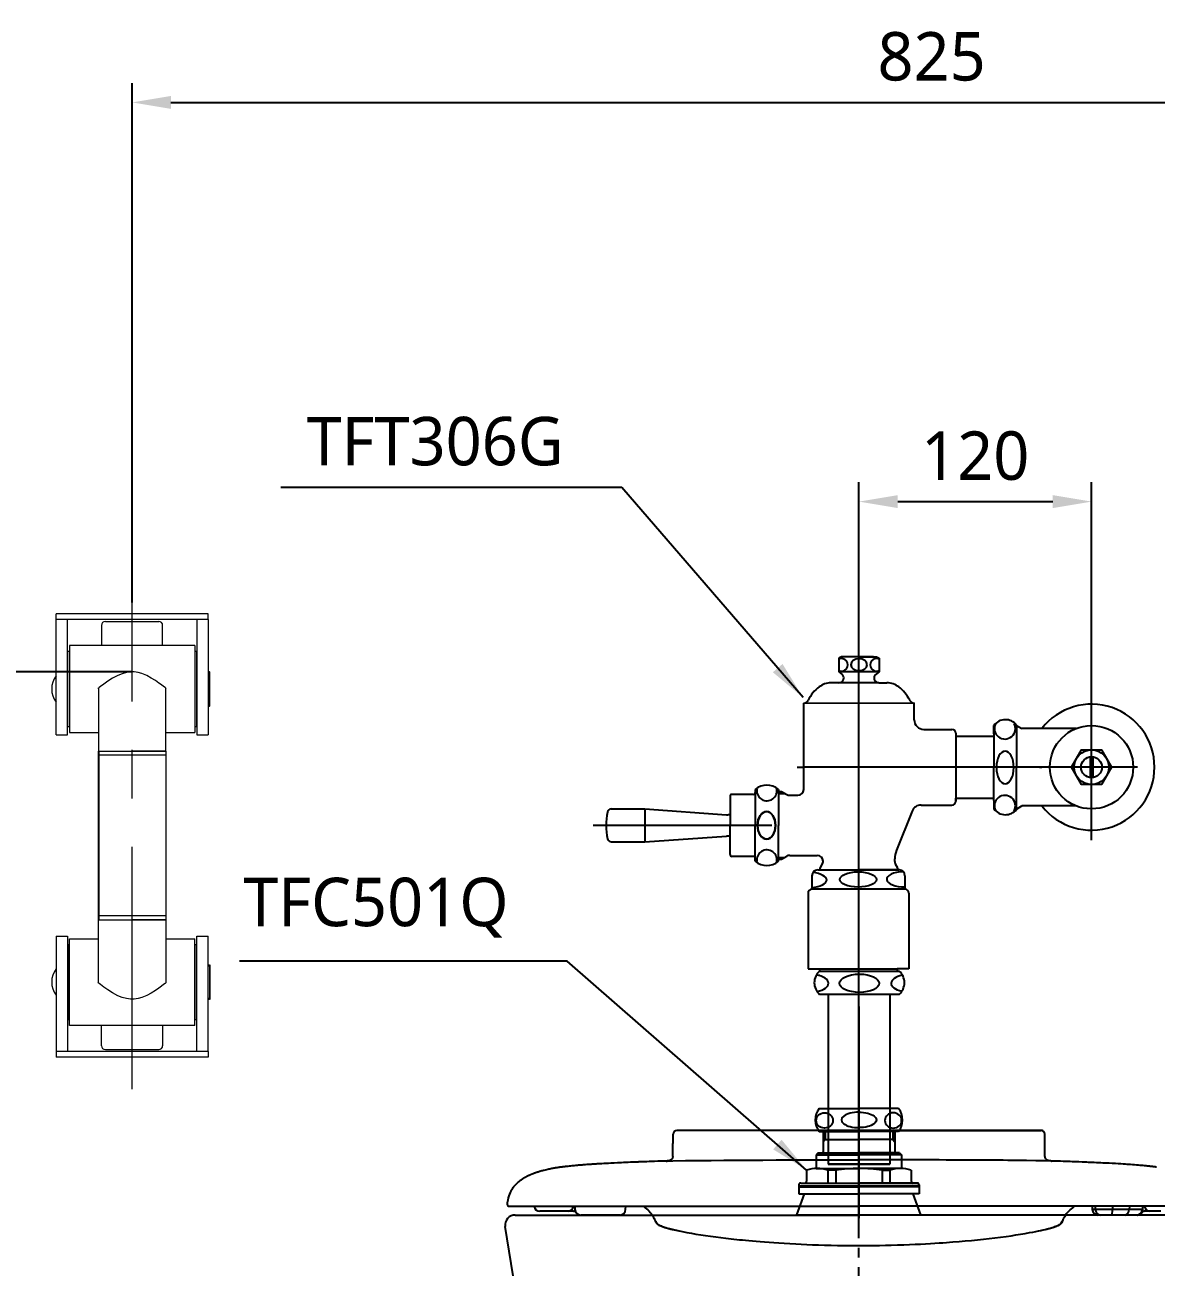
# Model space of a CAD drawing. Extents: x 3814 to 6583, y -1052 to 2311.
# Drawn here: x 5691 to 6275, y -418 to 223 of the extents above; entities that cross this region are included whole.
import ezdxf

# ---------------------------------------------------------------- set-up
doc = ezdxf.new("R2010")
doc.units = 0
doc.header["$LTSCALE"] = 20
doc.header["$MEASUREMENT"] = 0
for name, pattern in [('CENTER', [2, 1.25, -0.25, 0.25, -0.25]), ('CENTERX2', [20.32, 12.7, -2.54, 2.54, -2.54]), ('SLD-实线', [0])]:
    doc.linetypes.add(name, pattern=pattern)
doc.layers.get('0').update_dxf_attribs({"linetype": 'CONTINUOUS'})
doc.layers.get('DEFPOINTS').update_dxf_attribs({"linetype": 'CONTINUOUS'})
for name, color, linetype in [('2', 2, 'CONTINUOUS'), ('3', 3, 'CONTINUOUS'), ('4', 4, 'CONTINUOUS'), ('FAUCET', 4, 'CONTINUOUS')]:
    doc.layers.add(name, color=color, linetype=linetype)
doc.layers.add('中心线层', color=1, linetype='CENTERX2', lineweight=25)
doc.styles.add('ROMANS', font='NanumGothic.ttf')
doc.styles.get("Standard").update_dxf_attribs({"font": 'NanumGothic.ttf'})
doc.dimstyles.get("Standard").update_dxf_attribs({"dimtxt": 2.5, "dimasz": 2, "dimexe": 2, "dimexo": 1, "dimgap": 1.5, "dimtad": 1, "dimdec": 0, "dimlfac": 10, "dimrnd": 0.5, "dimzin": 0, "dimdsep": 46, "dimtxsty": 'Standard', "dimcen": 0, "dimclrt": 2, "dimadec": 0, "dimazin": 0, "dimtfac": 1, "dimtdec": 0, "dimtmove": 0, "dimatfit": 3, "dimfxl": 0, "dimtolj": 1, "dimtzin": 0, "dimarcsym": 0})

# ---------------------------------------------------------------- blocks, each defined once
blk = doc.blocks.new('*D112')
at = {"layer": '3', "color": 3, "lineweight": -2}
for p, q in [((6121.22, -99.67), (6121.22, -13.42)), ((6241.22, -123.47), (6241.22, -13.42)), ((6141.22, -23.42), (6221.22, -23.42))]:
    blk.add_line(p, q, dxfattribs=at)
at = {"layer": '3', "color": 3}
for points in [[(6141.22, -20.09), (6141.22, -26.76), (6121.22, -23.42)], [(6221.22, -20.09), (6221.22, -26.76), (6241.22, -23.42)]]:
    blk.add_solid(points, dxfattribs=at)
at = {"layer": 'DEFPOINTS', "color": 0}
for p in [(6241.22, -23.42), (6121.22, -99.67), (6241.22, -123.47)]:
    blk.add_point(p, dxfattribs=at)
at = {"layer": '3', "color": 2, "insert": (6181.22, 0.13), "char_height": 25, "attachment_point": 5}
blk.add_mtext('\\A1;120', dxfattribs=at)
blk = doc.blocks.new('*D115')
at = {"layer": '3', "color": 3, "lineweight": -2}
for p, q in [((5746.22, -111.27), (5603, -111.27)), ((5613, -131.27), (5613, -437.76)), ((5613, -791.27), (5613, -484.79)), ((5668.5, -811.27), (5603, -811.27))]:
    blk.add_line(p, q, dxfattribs=at)
at = {"layer": '3', "color": 3}
for points in [[(5609.67, -131.27), (5616.33, -131.27), (5613, -111.27)], [(5609.67, -791.27), (5616.33, -791.27), (5613, -811.27)]]:
    blk.add_solid(points, dxfattribs=at)
at = {"layer": 'DEFPOINTS', "color": 0}
for p in [(5746.22, -111.27), (5613, -811.27), (5668.5, -811.27)]:
    blk.add_point(p, dxfattribs=at)
at = {"layer": '3', "color": 2, "insert": (5613, -461.27), "char_height": 25, "attachment_point": 5}
blk.add_mtext('\\A1;700', dxfattribs=at)
blk = doc.blocks.new('*D117')
at = {"layer": '3', "color": 3, "lineweight": -2}
for p, q in [((5746.22, -75.47), (5746.22, 192.5)), ((6571.22, -66), (6571.22, 192.5)), ((5766.22, 182.5), (6551.22, 182.5))]:
    blk.add_line(p, q, dxfattribs=at)
at = {"layer": '3', "color": 3}
for points in [[(5766.22, 185.83), (5766.22, 179.17), (5746.22, 182.5)], [(6551.22, 185.83), (6551.22, 179.17), (6571.22, 182.5)]]:
    blk.add_solid(points, dxfattribs=at)
at = {"layer": 'DEFPOINTS', "color": 0}
for p in [(6571.22, 182.5), (6571.22, -66), (5746.22, -75.47)]:
    blk.add_point(p, dxfattribs=at)
at = {"layer": '3', "color": 2, "insert": (6158.72, 206.11), "char_height": 25, "attachment_point": 5}
blk.add_mtext('\\A1;825', dxfattribs=at)

msp = doc.modelspace()

# ---------------------------------------------------------------- linework, layer by layer
at = {"color": 7, "linetype": 'SLD-实线', "lineweight": 15}
for p, q in [((5707.0133, -84.25985), (5707.0133, -81.27483)), ((5785.4193, -81.27483), (5707.0133, -81.27483)), ((5785.4193, -84.25985), (5785.4193, -81.27483)), ((5707.0133, -120.07986), (5707.0133, -84.25985)), ((5785.4193, -84.25985), (5707.0133, -84.25985)), ((5712.8838, -120.07986), (5712.8838, -84.25985)), ((5730.44555, -87.24481), (5730.44555, -97.69232)), ((5732.43555, -85.25483), (5759.99705, -85.25483)), ((5761.98705, -97.69232), (5761.98705, -87.24481)), ((5779.5488, -84.25985), (5779.5488, -120.07986)), ((5785.4193, -84.25985), (5785.4193, -120.07986)), ((5713.87879, -100.67734), (5712.98329, -100.67734)), ((5712.98329, -139.48235), (5712.98329, -100.67734)), ((5778.5538, -97.69232), (5713.87879, -97.69232)), ((5713.87879, -97.69232), (5713.87879, -120.07986)), ((5778.5538, -97.69232), (5778.5538, -120.07986)), ((5779.4493, -100.67734), (5778.5538, -100.67734)), ((5779.4493, -100.67734), (5779.4493, -120.07986)), ((5786.20933, -111.16465), (5785.4193, -111.98273)), ((5786.37867, -111.16465), (5786.20933, -111.16465)), ((5786.20933, -128.99504), (5786.20933, -111.16465)), ((5786.37867, -128.99504), (5786.37867, -111.16465)), ((5707.0133, -143.71109), (5707.0133, -120.07986)), ((5712.98329, -116.09985), (5712.8838, -116.09985)), ((5712.8838, -143.71109), (5712.8838, -120.07986)), ((5713.87879, -120.07986), (5713.87879, -142.46734)), ((5728.8038, -119.67344), (5728.8038, -152.2063)), ((5763.6288, -152.2063), (5763.6288, -119.67335)), ((5778.5538, -120.07986), (5778.5538, -142.46734)), ((5779.5488, -116.09985), (5779.4493, -116.09985)), ((5779.4493, -120.07986), (5779.4493, -139.48235)), ((5779.5488, -120.07986), (5779.5488, -143.71109)), ((5785.4193, -120.07986), (5785.4193, -143.71109)), ((5712.8838, -124.05984), (5712.98329, -124.05984)), ((5779.4493, -124.05984), (5779.5488, -124.05984)), ((5785.4193, -128.17693), (5786.20933, -128.99504)), ((5786.20933, -128.99504), (5786.37867, -128.99504)), ((5712.98329, -139.48235), (5713.87879, -139.48235)), ((5778.5538, -139.48235), (5779.4493, -139.48235)), ((5707.0133, -143.71109), (5712.8838, -143.71109)), ((5713.87879, -142.46734), (5728.55505, -142.46734)), ((5763.8691, -142.46734), (5778.5538, -142.46734)), ((5779.5488, -143.71109), (5785.4193, -143.71109)), ((5728.8038, -152.2063), (5763.6288, -152.2063)), ((5763.6288, -152.2063), (5746.2163, -152.2063)), ((5763.6288, -152.2063), (5763.6288, -239.14839)), ((5763.6288, -154.1963), (5728.8038, -154.1963)), ((5763.6288, -237.15838), (5728.8038, -237.15838)), ((5728.8038, -271.68124), (5728.8038, -239.14839)), ((5728.8038, -239.14839), (5763.6288, -239.14839)), ((5763.6288, -239.14839), (5746.2163, -239.14839)), ((5763.6288, -239.14839), (5763.6288, -271.68133)), ((5707.0133, -247.6436), (5712.8838, -247.6436)), ((5707.0133, -247.6436), (5707.0133, -271.27483)), ((5712.8838, -247.6436), (5712.8838, -271.27483)), ((5713.87879, -248.88735), (5728.55505, -248.88735)), ((5713.87879, -271.27483), (5713.87879, -248.88735)), ((5763.8691, -248.88735), (5778.5538, -248.88735)), ((5778.5538, -271.27483), (5778.5538, -248.88735)), ((5779.5488, -247.6436), (5785.4193, -247.6436)), ((5779.5488, -271.27483), (5779.5488, -247.6436)), ((5785.4193, -271.27483), (5785.4193, -247.6436)), ((5712.98329, -251.87234), (5713.87879, -251.87234)), ((5712.98329, -251.87234), (5712.98329, -290.67734)), ((5778.5538, -251.87234), (5779.4493, -251.87234)), ((5779.4493, -271.27483), (5779.4493, -251.87234)), ((5785.4193, -263.17775), (5786.20933, -262.35965)), ((5786.20933, -262.35965), (5786.37867, -262.35965)), ((5786.20933, -262.35965), (5786.20933, -280.19003)), ((5786.37867, -262.35965), (5786.37867, -280.19003)), ((5712.8838, -267.29485), (5712.98329, -267.29485)), ((5779.4493, -267.29485), (5779.5488, -267.29485)), ((5707.0133, -271.27483), (5707.0133, -307.09484)), ((5712.8838, -271.27483), (5712.8838, -307.09484)), ((5712.98329, -275.25483), (5712.8838, -275.25483)), ((5713.87879, -293.66236), (5713.87879, -271.27483)), ((5778.5538, -293.66236), (5778.5538, -271.27483)), ((5779.4493, -290.67734), (5779.4493, -271.27483)), ((5779.5488, -275.25483), (5779.4493, -275.25483)), ((5779.5488, -307.09484), (5779.5488, -271.27483)), ((5785.4193, -307.09484), (5785.4193, -271.27483)), ((5786.20933, -280.19003), (5785.4193, -279.37196)), ((5786.37867, -280.19003), (5786.20933, -280.19003)), ((5713.87879, -290.67734), (5712.98329, -290.67734)), ((5778.5538, -293.66236), (5713.87879, -293.66236)), ((5730.44555, -304.10988), (5730.44555, -293.66236)), ((5761.98705, -293.66236), (5761.98705, -304.10988)), ((5779.4493, -290.67734), (5778.5538, -290.67734)), ((5707.0133, -307.09484), (5707.0133, -310.07986)), ((5785.4193, -307.09484), (5707.0133, -307.09484)), ((5732.43555, -306.09985), (5759.99705, -306.09985)), ((5785.4193, -307.09484), (5785.4193, -310.07986)), ((5785.4193, -310.07986), (5707.0133, -310.07986))]:
    msp.add_line(p, q, dxfattribs=at)
at = {"color": 2}
for p, q in [((6121.2163, -347.77694), (6027.32957, -347.77694)), ((6215.10277, -347.74357), (6027.32982, -347.74357)), ((6121.2163, -347.77694), (6215.10302, -347.77694)), ((5956.59855, -389.42256), (5956.51632, -389.42256)), ((5959.73298, -389.42256), (5956.59855, -389.42256)), ((5965.47571, -389.42256), (5959.73298, -389.42256)), ((5971.24181, -389.42256), (5965.47571, -389.42256)), ((5973.98337, -389.42256), (5971.24181, -389.42256)), ((5974.61505, -386.92256), (5974.70189, -388.57957)), ((6000.84031, -388.57957), (6000.92715, -386.92256)), ((6241.50545, -386.92256), (6241.59229, -388.57957)), ((6243.14969, -388.57957), (6241.59229, -388.57957)), ((6243.07041, -386.92256), (6243.14969, -388.57957)), ((6252.09922, -388.57957), (6243.14969, -388.57957)), ((6252.12515, -386.92256), (6252.09922, -388.57957)), ((6260.70576, -388.57957), (6252.09922, -388.57957)), ((6260.77348, -386.92256), (6260.70576, -388.57957)), ((6267.47082, -388.57957), (6260.70576, -388.57957)), ((6267.55639, -386.92256), (6267.47082, -388.57957)), ((6267.73071, -388.57957), (6267.47082, -388.57957)), ((6267.73071, -388.57957), (6267.81755, -386.92256)), ((6271.19078, -389.42256), (6268.44923, -389.42256)), ((6276.95688, -389.42256), (6271.19078, -389.42256)), ((5977.91414, -391.42256), (5977.69778, -391.42256)), ((5984.06292, -391.42256), (5977.91414, -391.42256)), ((5991.22795, -391.42256), (5984.06292, -391.42256)), ((5996.54787, -391.42256), (5991.22795, -391.42256)), ((5997.84442, -391.42256), (5996.54787, -391.42256)), ((6245.88473, -391.42256), (6244.58818, -391.42256)), ((6251.20464, -391.42256), (6245.88473, -391.42256)), ((6258.36967, -391.42256), (6251.20464, -391.42256)), ((6264.51846, -391.42256), (6258.36967, -391.42256)), ((6264.73482, -391.42256), (6264.51846, -391.42256))]:
    msp.add_line(p, q, dxfattribs=at)
at = {"color": 1, "linetype": 'CENTER'}
msp.add_line((6121.2163, -683.36201), (6121.2163, -379.43107), dxfattribs=at)
at = {"color": 7}
for p in [(5943.88129, -391.42256), (6298.5513, -391.42256)]:
    msp.add_line(p, (6121.2163, -391.42256), dxfattribs=at)
at = {"color": 7, "linetype": 'SLD-实线', "lineweight": 15, "flags": 128}
for points in [[(5763.8691, -119.86216), (5763.70846, -119.73566), (5763.24546, -119.37359), (5762.48984, -118.79111), (5761.42656, -117.99062), (5760.09486, -117.02342), (5758.26252, -115.76769), (5756.12178, -114.43415), (5753.79791, -113.18993), (5751.16242, -112.10129), (5749.29678, -111.57987), (5747.29775, -111.28165), (5745.30895, -111.2691), (5743.28306, -111.54844), (5741.02539, -112.18592), (5738.869, -113.07819), (5736.12319, -114.54446), (5733.65683, -116.1098), (5731.61038, -117.5465), (5729.96255, -118.77602), (5729.18058, -119.37869), (5728.69397, -119.75938), (5728.55505, -119.8688), (5728.55505, -119.8688)], [(5763.8691, -271.49253), (5763.70846, -271.61903), (5763.24546, -271.98109), (5762.48984, -272.56357), (5761.42656, -273.36407), (5760.09486, -274.33127), (5758.26252, -275.587), (5756.12178, -276.92054), (5753.79791, -278.16476), (5751.16242, -279.25339), (5749.29678, -279.77482), (5747.29775, -280.07304), (5745.30895, -280.08558), (5743.28306, -279.80625), (5741.02539, -279.16876), (5738.869, -278.27649), (5736.12319, -276.81023), (5733.65683, -275.24489), (5731.61038, -273.80818), (5729.96255, -272.57867), (5729.18058, -271.97599), (5728.69397, -271.59531), (5728.55505, -271.48588), (5728.55505, -271.48588)]]:
    msp.add_lwpolyline(points, dxfattribs=at)
at = {"color": 2}
for points in [[(6025.35385, -349.52869), (6025.33876, -349.56641), (6025.32965, -349.75504)], [(6217.07028, -349.53699), (6217.04917, -349.36966), (6217.02173, -349.21972), (6216.98541, -349.0816), (6216.93633, -348.94673), (6216.86905, -348.80538), (6216.82661, -348.7299), (6216.77771, -348.65154), (6216.72221, -348.57122), (6216.66016, -348.49011), (6216.51745, -348.3307), (6216.17574, -348.05575), (6215.80462, -347.87093), (6215.43439, -347.77137), (6215.0804, -347.74369)], [(6217.10295, -349.75504), (6217.09384, -349.56641), (6217.07875, -349.52869)], [(6025.23152, -360.99887), (6025.24193, -359.80622), (6025.25197, -358.65536), (6025.26148, -357.5662), (6025.27069, -356.51057), (6025.27801, -355.67145), (6025.28526, -354.84156), (6025.29249, -354.01302), (6025.29926, -353.23752)], [(6217.20107, -360.99887), (6217.19066, -359.8061), (6217.18062, -358.65521), (6217.17111, -357.56602), (6217.1619, -356.51039), (6217.15458, -355.67126), (6217.14734, -354.84153), (6217.14011, -354.01295), (6217.13334, -353.23752)], [(6021.64678, -363.59275), (6021.17998, -363.60728), (6019.24863, -363.66838), (6017.46147, -363.72638), (6015.81397, -363.78114), (6014.34002, -363.83123), (6012.99208, -363.87797), (6011.76721, -363.92128), (6010.66248, -363.96104), (6009.67511, -363.99716), (6008.80242, -364.02957), (6008.04195, -364.05819), (6007.72328, -364.07029), (6007.30865, -364.08613), (6006.78713, -364.10622), (6006.16046, -364.13059), (6005.34917, -364.16255), (6004.41584, -364.19989), (6003.36458, -364.2427), (6002.2002, -364.29111), (6000.97229, -364.34334), (5999.79152, -364.39477), (5998.66168, -364.44515), (5996.71749, -364.53467), (5994.92971, -364.62034), (5993.28934, -364.70196), (5991.94252, -364.77127), (5990.70135, -364.8371), (5989.56132, -364.89934), (5988.52528, -364.95749), (5987.6074, -365.01034), (5986.80359, -365.05773), (5986.2131, -365.09324), (5985.69726, -365.12476), (5985.25381, -365.15225), (5984.88074, -365.17566), (5984.68568, -365.18801), (5984.4078, -365.20572), (5984.04436, -365.22913), (5983.59754, -365.25828), (5983.07006, -365.29323), (5982.46692, -365.33395), (5981.56564, -365.39634), (5980.76204, -365.45364), (5980.05107, -365.50572), (5979.42814, -365.55248), (5978.8868, -365.59402), (5978.39112, -365.63283), (5977.92912, -365.66968), (5977.48536, -365.70572), (5977.05412, -365.74137), (5976.58221, -365.78112), (5976.06901, -365.82526), (5975.51692, -365.87383), (5974.93993, -365.92587), (5974.331, -365.98228), (5973.70663, -366.04179), (5973.12644, -366.09869), (5972.41005, -366.17121), (5971.71499, -366.24412), (5970.9842, -366.32369), (5970.55838, -366.37151), (5970.17752, -366.41524), (5969.83199, -366.45573), (5969.47927, -366.49789), (5969.16998, -366.53557), (5968.8471, -366.57563), (5968.50592, -366.61881), (5968.14803, -366.66505), (5967.81558, -366.70891), (5967.53117, -366.74714), (5967.26247, -366.78389), (5966.96107, -366.82585), (5966.62842, -366.87308), (5966.30629, -366.91979), (5966.02615, -366.9612), (5965.60785, -367.02446), (5965.16957, -367.09264), (5964.71936, -367.16479), (5964.28507, -367.23652), (5963.84495, -367.31144), (5963.34221, -367.39989), (5962.81111, -367.49682), (5962.26544, -367.60034), (5961.73601, -367.70479), (5961.23047, -367.80838), (5960.74607, -367.91134), (5960.0222, -368.07225), (5959.33767, -368.23258), (5958.68727, -368.39265), (5958.47526, -368.44652), (5958.26598, -368.50053), (5958.05661, -368.55541), (5957.80927, -368.62135), (5957.51293, -368.70194), (5957.24737, -368.77568), (5956.98875, -368.8489), (5956.75664, -368.91582), (5956.55036, -368.97627), (5956.36724, -369.03072), (5956.03442, -369.13161), (5955.67991, -369.24189), (5955.3328, -369.35276), (5955.01419, -369.45712), (5954.72072, -369.5555), (5954.48576, -369.63588), (5954.26629, -369.71227), (5954.05982, -369.78533), (5953.82294, -369.8706), (5953.53969, -369.97465), (5953.21141, -370.09817), (5952.96644, -370.19247), (5952.73667, -370.2826), (5952.53988, -370.36114), (5952.37541, -370.42776), (5952.2381, -370.48408), (5952.0841, -370.54803), (5951.903, -370.62431), (5951.65814, -370.72937), (5951.38448, -370.84951), (5951.09631, -370.97925), (5950.79447, -371.1189), (5950.48587, -371.26586), (5950.21116, -371.40043), (5949.93782, -371.53805), (5949.6963, -371.66291), (5949.47719, -371.7789), (5949.27975, -371.8857), (5949.05882, -372.0078), (5948.87095, -372.11383), (5948.70841, -372.20725), (5948.54138, -372.30499), (5948.2635, -372.47158), (5947.96748, -372.65469), (5947.60335, -372.88821), (5947.24402, -373.12798), (5946.88979, -373.37391), (5946.62143, -373.56682), (5946.33484, -373.77941), (5946.03089, -374.01278), (5945.71436, -374.26509), (5945.4208, -374.5083), (5945.15848, -374.73387), (5944.93945, -374.92901), (5944.74509, -375.10829), (5944.55139, -375.29292), (5944.35244, -375.48854), (5944.14812, -375.6956), (5943.46186, -376.43585), (5943.32069, -376.59679), (5943.17993, -376.76034), (5943.04463, -376.92132), (5942.91532, -377.07961), (5942.82138, -377.19773), (5942.73084, -377.31429), (5942.64358, -377.42927), (5942.58022, -377.51448), (5942.51859, -377.59879), (5942.44165, -377.70613), (5942.27316, -377.9501), (5942.07253, -378.25847), (5941.82348, -378.67353), (5941.53865, -379.20236), (5941.2317, -379.85229), (5940.91668, -380.63015), (5940.60713, -381.54138), (5940.31479, -382.5889), (5940.04813, -383.77178), (5939.81077, -385.08383), (5939.73151, -385.58975)], [(6021.82321, -363.58705), (6021.63799, -363.59294)], [(6021.68501, -363.59157), (6021.64678, -363.59275)], [(6021.84296, -363.58715), (6021.69794, -363.59056)], [(6025.22627, -361.17116), (6025.20936, -361.33075), (6025.1843, -361.48161), (6025.15246, -361.61835), (6025.11532, -361.74511), (6025.08226, -361.84171), (6025.05664, -361.90912), (6025.0335, -361.96558), (6025.00489, -362.03059), (6024.97044, -362.103), (6024.89362, -362.24655), (6024.79695, -362.40137), (6024.68696, -362.5524), (6024.57861, -362.68117), (6024.42995, -362.83322), (6024.30298, -362.94496), (6024.19033, -363.03221), (6024.0807, -363.1078), (6023.97582, -363.17206), (6023.89374, -363.21679), (6023.80998, -363.25745), (6023.71923, -363.29605), (6023.61298, -363.33492), (6023.52049, -363.36414), (6023.43262, -363.3887), (6023.34776, -363.41001), (6023.26529, -363.42883), (6023.16151, -363.4503), (6023.04871, -363.47105), (6022.92331, -363.4907), (6022.71878, -363.51565), (6022.56596, -363.53117), (6022.42685, -363.54414), (6022.31694, -363.55407), (6022.23522, -363.56159), (6022.15831, -363.56842), (6022.04104, -363.57689), (6021.84206, -363.58635), (6021.82321, -363.58705)], [(6021.84294, -363.58651), (6021.95263, -363.58342)], [(6021.84296, -363.58715), (6021.9576, -363.58363)], [(6021.95263, -363.58342), (6022.27524, -363.57443)], [(6021.9576, -363.58363), (6022.19278, -363.5761)], [(6022.27524, -363.57443), (6025.20962, -363.49958)], [(6025.20962, -363.49958), (6031.74996, -363.37202), (6038.33057, -363.28618), (6044.94772, -363.22822), (6051.59763, -363.18445), (6058.27714, -363.14615), (6064.9837, -363.11059), (6071.71484, -363.07537), (6078.46799, -363.0386), (6085.56294, -362.99954), (6092.67484, -362.96239), (6099.79991, -362.92955), (6106.93437, -362.90339), (6114.07442, -362.88629), (6121.2163, -362.88063)], [(6025.22618, -361.17415), (6025.23149, -360.99887)], [(6217.22297, -363.49958), (6212.54342, -363.40459), (6207.73417, -363.33207), (6202.79848, -363.27631), (6200.42839, -363.2544), (6198.03068, -363.23465), (6195.60544, -363.21662), (6193.21254, -363.20031), (6191.00317, -363.18628), (6187.24429, -363.16414), (6183.38798, -363.14302), (6179.43451, -363.12232), (6174.07415, -363.09453), (6173.3608, -363.09079), (6172.64484, -363.08701), (6171.92625, -363.08321), (6171.20498, -363.07937), (6170.48101, -363.07551), (6169.7543, -363.07161), (6166.25927, -363.05272), (6162.65268, -363.03321), (6158.93231, -363.01331), (6155.10017, -362.99321), (6153.34407, -362.98418), (6151.56632, -362.97517), (6149.76657, -362.96622), (6147.94424, -362.95736), (6146.09869, -362.94864), (6144.49456, -362.94129), (6142.96978, -362.93454), (6139.68537, -362.92092), (6136.25815, -362.90834), (6132.69408, -362.89736), (6128.99983, -362.88861), (6125.17538, -362.88278), (6121.2163, -362.88063)], [(6217.20691, -361.1835), (6217.20111, -360.99887)], [(6220.53288, -363.58391), (6220.48924, -363.58199), (6220.37304, -363.57574), (6220.25411, -363.56663), (6220.15521, -363.55759), (6220.02009, -363.54551), (6219.85925, -363.53048), (6219.71998, -363.51633), (6219.61284, -363.50421), (6219.52737, -363.49318), (6219.4276, -363.47827), (6219.31933, -363.4595), (6219.18738, -363.43317), (6219.05894, -363.40375), (6218.94653, -363.37415), (6218.87631, -363.3533), (6218.82148, -363.33554), (6218.75661, -363.31261), (6218.68915, -363.28625), (6218.62143, -363.25687), (6218.55251, -363.22374), (6218.45054, -363.16847), (6218.33061, -363.09383), (6218.18352, -362.98803), (6218.04008, -362.86776), (6217.90996, -362.74139), (6217.79254, -362.6103), (6217.71079, -362.50703), (6217.62761, -362.38939), (6217.54144, -362.25084), (6217.45053, -362.07924), (6217.40593, -361.98158), (6217.36974, -361.89326), (6217.34209, -361.81871), (6217.32189, -361.75937), (6217.30713, -361.71286), (6217.28882, -361.65095), (6217.26731, -361.56965), (6217.24402, -361.46365), (6217.22178, -361.32629), (6217.20683, -361.18135)], [(6220.15735, -363.57443), (6217.22297, -363.49958)], [(6220.47996, -363.58342), (6220.15735, -363.57443)], [(6220.47499, -363.58363), (6220.23981, -363.5761)], [(6220.58963, -363.58715), (6220.47499, -363.58363)], [(6220.58965, -363.58651), (6220.47996, -363.58342)], [(6220.55536, -363.58484), (6220.53288, -363.58391)], [(6220.79391, -363.59286), (6220.66385, -363.58881), (6220.55536, -363.58484)], [(6220.58963, -363.58715), (6220.7404, -363.59075)], [(6220.79058, -363.59291), (6220.75729, -363.59188)], [(6274.67926, -366.71722), (6274.37963, -366.6775), (6274.11547, -366.64308), (6273.89061, -366.6142), (6273.67366, -366.58671), (6273.36682, -366.54842), (6273.01896, -366.50583), (6272.65563, -366.46225), (6272.3369, -366.42476), (6272.12049, -366.39968), (6271.92896, -366.37774), (6271.71494, -366.35349), (6271.46735, -366.32579), (6271.17976, -366.29408), (6270.86846, -366.2603), (6270.5835, -366.22985), (6270.33079, -366.20323), (6270.11133, -366.18038), (6269.83437, -366.15191), (6269.51233, -366.1193), (6269.14302, -366.08253), (6268.46729, -366.01692), (6267.84449, -365.95827), (6267.23455, -365.90243), (6266.36777, -365.82562), (6265.44237, -365.74671), (6264.45768, -365.666), (6263.4195, -365.58426), (6262.39137, -365.50645), (6261.40695, -365.43466), (6260.45589, -365.36764), (6259.54819, -365.30568), (6258.68138, -365.24821), (6257.57812, -365.17732), (6256.35132, -365.10125), (6254.99321, -365.02016), (6253.50957, -364.93498), (6251.94903, -364.84886), (6250.31544, -364.76217), (6249.28086, -364.70894), (6248.21779, -364.65554), (6247.12548, -364.60197), (6246.00319, -364.54825), (6244.85162, -364.49446), (6243.72663, -364.44315), (6242.65918, -364.39557), (6241.55531, -364.34743), (6240.52914, -364.30362), (6239.58446, -364.26404), (6238.72461, -364.22862), (6237.95254, -364.19729), (6236.36179, -364.1341), (6234.71614, -364.07055), (6233.01034, -364.0065), (6231.24384, -363.94201), (6230.20927, -363.90506), (6229.14862, -363.86777), (6227.97183, -363.82708), (6226.64656, -363.78208), (6225.16923, -363.7329), (6223.56639, -363.68067), (6221.80882, -363.62472), (6220.79058, -363.59291)], [(5939.7314, -385.58272), (5939.73721, -385.9769), (5939.86854, -386.33133), (5940.08687, -386.60543), (5940.39617, -386.81241)], [(5940.39617, -386.81241), (5940.4134, -386.82949), (5940.46329, -386.8439), (5940.55266, -386.85593), (5940.67919, -386.86583), (5940.83063, -386.87385), (5940.99176, -386.88024), (5941.15199, -386.88519), (5941.27215, -386.8882), (5941.38428, -386.8905), (5941.48656, -386.89216), (5941.57792, -386.89322), (5941.65808, -386.8937), (5941.73067, -386.89371), (5941.81064, -386.89368), (5941.92594, -386.89363), (5942.05726, -386.89357), (5942.20596, -386.89351), (5942.37406, -386.89344), (5942.56441, -386.89336), (5942.78066, -386.89328), (5943.02576, -386.89319), (5943.27771, -386.8931), (5943.55741, -386.893), (5943.86619, -386.8929), (5944.20527, -386.89279), (5944.57701, -386.89268), (5944.98457, -386.89255)], [(5944.98548, -386.89281), (5945.01641, -386.89939), (5945.25162, -386.92256)], [(6010.20497, -387.06655), (6010.53123, -387.31719), (6010.9362, -387.63616), (6011.57249, -388.15887), (6012.29214, -388.7924), (6012.96892, -389.44666), (6013.55883, -390.08114), (6014.07092, -390.70044), (6014.51757, -391.31499), (6014.95113, -392.00176), (6015.31172, -392.66207), (6015.6028, -393.27353), (6015.69971, -393.49712), (6015.79962, -393.74048), (6015.92715, -394.0737), (6016.07577, -394.50205), (6016.12533, -394.6568)], [(6226.30838, -394.65323), (6226.3844, -394.41878), (6226.54201, -393.97527), (6226.67184, -393.64413), (6226.77503, -393.39847), (6226.8859, -393.1491), (6227.0085, -392.88856), (6227.4107, -392.12419), (6227.91402, -391.31648), (6228.36058, -390.70185), (6228.87258, -390.0825), (6229.46238, -389.44798), (6230.13905, -388.7937), (6230.85862, -388.16012), (6231.49487, -387.63738), (6231.89982, -387.31839), (6232.23536, -387.06067), (6232.251, -387.04879)], [(6016.12851, -394.66692), (6016.26386, -395.00192), (6016.42675, -395.2803), (6016.59235, -395.50022), (6016.74199, -395.6664), (6016.88626, -395.80663), (6017.02768, -395.92984), (6017.16273, -396.03716), (6017.30107, -396.13863), (6017.44835, -396.23891), (6017.61745, -396.34595), (6017.81196, -396.46026), (6018.02701, -396.57776), (6018.54223, -396.8309), (6019.09822, -397.07195), (6019.68617, -397.30156), (6020.29798, -397.52032), (6020.70285, -397.65624), (6021.09128, -397.78118), (6021.45265, -397.89323), (6021.78187, -397.99217), (6022.07453, -398.07785), (6022.32683, -398.15013), (6022.53563, -398.20891), (6022.6473, -398.23998), (6022.74978, -398.26827), (6022.88402, -398.30503), (6023.05492, -398.35135), (6023.26389, -398.40727), (6023.5126, -398.47285), (6023.85943, -398.56264), (6024.25536, -398.66293), (6024.6536, -398.7616), (6025.0484, -398.85736), (6025.93072, -399.06472), (6026.77918, -399.2563), (6027.58404, -399.43177), (6028.38151, -399.60019), (6028.59658, -399.64475)], [(6016.43117, -394.59132), (6016.43217, -394.59819)], [(6016.43164, -394.59453), (6016.43126, -394.59194)], [(6016.43217, -394.59819), (6016.49359, -394.87004), (6016.58867, -395.11862), (6016.70288, -395.33288), (6016.82335, -395.51161), (6016.93898, -395.65573), (6017.0409, -395.76727), (6017.127, -395.85286), (6017.21313, -395.93218), (6017.35152, -396.049), (6017.49243, -396.15712), (6017.63472, -396.25755), (6017.78874, -396.35825), (6017.96958, -396.46791), (6018.1814, -396.58691), (6018.42883, -396.71565), (6018.7169, -396.85453), (6018.97531, -396.97103), (6019.25614, -397.09059), (6019.52638, -397.19984), (6019.77864, -397.29743), (6020.01286, -397.38472), (6020.22055, -397.45975), (6020.39857, -397.52245), (6020.54427, -397.57275), (6020.66308, -397.61312), (6020.92753, -397.70105), (6021.24989, -397.80493), (6021.59135, -397.91141), (6021.98827, -398.03109), (6022.44581, -398.16424), (6022.96957, -398.31108), (6023.51862, -398.45942), (6024.13462, -398.61986), (6024.81583, -398.79081), (6025.52816, -398.96318), (6026.26556, -399.1355), (6027.02706, -399.30766), (6027.81173, -399.47951), (6029.3075, -399.79334), (6030.87274, -400.10492), (6032.50209, -400.4135), (6034.77558, -400.82088), (6037.14256, -401.2202), (6039.59151, -401.61013), (6042.10438, -401.98842), (6044.70189, -402.35851), (6047.3254, -402.71263), (6049.96302, -403.05027), (6052.6041, -403.37105), (6055.23886, -403.67475), (6056.71134, -403.8377), (6058.17745, -403.99528), (6059.63575, -404.14752), (6061.09466, -404.29543), (6062.68322, -404.45159), (6064.44545, -404.61898), (6066.38594, -404.79636), (6068.26867, -404.96162), (6070.29983, -405.13252), (6072.4826, -405.30778), (6074.81999, -405.48598), (6077.3148, -405.66559), (6079.92075, -405.84173), (6082.68308, -406.01586), (6085.60359, -406.1861), (6088.68365, -406.35041), (6091.42282, -406.48359), (6094.27772, -406.60958), (6097.24824, -406.72696), (6100.33401, -406.83417), (6103.53431, -406.9296), (6106.84795, -407.01164), (6110.07459, -407.07531), (6113.39874, -407.12429), (6116.81834, -407.15706), (6120.33084, -407.17211), (6121.20813, -407.17294)], [(6121.22489, -407.17293), (6121.98083, -407.17229), (6125.36098, -407.15877), (6128.63718, -407.129), (6131.80727, -407.08457), (6134.86955, -407.0271), (6137.82266, -406.95806), (6141.1616, -406.86373), (6144.34652, -406.75751), (6147.37707, -406.64162), (6150.25344, -406.51818), (6153.02429, -406.38677), (6155.63693, -406.25147), (6158.09277, -406.1141), (6160.39355, -405.97634), (6162.54125, -405.83974), (6164.50371, -405.70808), (6166.32278, -405.58014), (6168.00072, -405.45702), (6169.60365, -405.33476), (6172.84946, -405.07307), (6176.06625, -404.79459), (6179.24838, -404.49979), (6182.38985, -404.1892), (6185.48436, -403.86345), (6188.47138, -403.52943), (6191.39982, -403.18223), (6194.28164, -402.82026), (6197.13089, -402.44118), (6199.68241, -402.08233), (6202.18635, -401.71065), (6204.63183, -401.32705), (6207.00752, -400.93266), (6209.30104, -400.52873), (6210.88162, -400.23516), (6212.40651, -399.93843), (6213.8221, -399.64937), (6215.11134, -399.37294), (6216.28128, -399.10944), (6217.33894, -398.85901), (6218.2914, -398.62173), (6219.1296, -398.40192), (6219.88026, -398.19462), (6220.54986, -397.99969), (6221.1623, -397.81137), (6221.74512, -397.62132), (6222.29637, -397.42955), (6222.81395, -397.23602), (6223.31397, -397.03297), (6223.74392, -396.84152), (6224.16188, -396.63469), (6224.58227, -396.39635), (6224.99235, -396.1173), (6225.24253, -395.91016), (6225.49028, -395.65759), (6225.71651, -395.35278), (6225.896, -394.99455), (6225.99974, -394.60284)], [(6214.08689, -399.59273), (6214.84344, -399.43287), (6215.64979, -399.25711), (6216.49997, -399.06515), (6217.38419, -398.85737), (6217.7862, -398.75983), (6218.19177, -398.65929), (6218.59364, -398.5574), (6218.94292, -398.46685), (6219.23239, -398.39031), (6219.46166, -398.32865), (6219.639, -398.28031), (6219.76746, -398.24492), (6219.89696, -398.20891), (6220.10576, -398.15013), (6220.35806, -398.07785), (6220.65072, -397.99217), (6220.97994, -397.89323), (6221.34131, -397.78118), (6221.72974, -397.65624), (6222.1346, -397.52033), (6222.71651, -397.31269), (6223.27723, -397.09527), (6223.80983, -396.86759), (6224.04905, -396.75653), (6224.27955, -396.64301), (6224.50045, -396.52695), (6224.70863, -396.4096), (6224.89161, -396.29852), (6225.05081, -396.19449), (6225.19047, -396.09634), (6225.3335, -395.98772), (6225.48617, -395.86057), (6225.64416, -395.71339), (6225.76941, -395.582), (6225.90656, -395.41762), (6226.0513, -395.21056), (6226.18931, -394.95965), (6226.30409, -394.66692)], [(6226.00088, -394.59501), (6226.00129, -394.59227)]]:
    msp.add_lwpolyline(points, dxfattribs=at)
at = {"color": 7, "linetype": 'SLD-实线', "lineweight": 15}
for centre, radius, start, end in [((5732.43555, -87.24483), 1.99, 90, 180), ((5759.99705, -87.24483), 1.99, 0, 90), ((5715.87594, -120.07983), 11.15114, 142.63394793, 217.36605207), ((5715.87594, -271.27485), 11.15114, 142.63394793, 217.36605207), ((5732.43555, -304.10985), 1.99, 180, 270), ((5759.99705, -304.10985), 1.99, 270, 0)]:
    msp.add_arc(centre, radius, start, end, dxfattribs=at)
at = {"color": 2}
for centre, start, end in [((5956.51632, -386.42256), 189.6126762, 270), ((5973.98337, -386.42256), 270, 286.37665433), ((5977.69778, -388.42256), 183, 270), ((5997.84442, -388.42256), 270, 357), ((6244.58818, -388.42256), 183, 270), ((6264.73482, -388.42256), 270, 357), ((6268.44923, -386.42256), 253.62334567, 270)]:
    msp.add_arc(centre, 3, start, end, dxfattribs=at)
at = {"color": 7}
for centre, radius, start, end in [((5943.78837, -396.54503), 5.12332, 88.96075654, 188.11038852), ((-3109.28939, -1864.53473), 9166.20309, 6.625158179, 9.211166803), ((15351.72199, -1864.53473), 9166.20309, 170.788833197, 173.374841821)]:
    msp.add_arc(centre, radius, start, end, dxfattribs=at)
at = {"color": 2}
for centre, major_axis, ratio, start_param, end_param in [((6027.32957, -349.77249), (-1.99992, 0.01745), 0.997775134, 4.721096106, 6.2831854), ((6215.10302, -349.77249), (1.99992, 0.01745), 0.997775134, 6.283185108, 7.845274402), ((5971.24181, -386.42256), (0, -3), 0.908281732, 0, 1.403726765), ((6245.88473, -388.42256), (0, -3), 0.912931046, 4.76474876, 6.283185307), ((6251.20464, -388.42256), (0, -3), 0.29860101, 0, 1.518436449), ((6258.36967, -388.42256), (0, -3), 0.779763964, 0, 1.518436449), ((6264.51846, -388.42256), (0, -3), 0.985470309, 0, 1.518436449), ((6271.19078, -386.42256), (0, -3), 0.908281732, 4.879540733, 6.283185307)]:
    msp.add_ellipse(centre, major_axis=major_axis, ratio=ratio, start_param=start_param, end_param=end_param, dxfattribs=at)
for points in [[(6025.29926, -353.23752), (6025.30257, -352.85731), (6025.30865, -352.1615), (6025.31598, -351.32145), (6025.32161, -350.67586), (6025.32567, -350.21027), (6025.32834, -349.90473), (6025.32932, -349.79209), (6025.32965, -349.75504)], [(6027.32957, -347.77694), (6027.32974, -347.7547), (6027.32982, -347.74357), (6027.32982, -347.74357)], [(6215.10302, -347.77694), (6215.10286, -347.7547), (6215.10277, -347.74357), (6215.10277, -347.74357)], [(6217.13334, -353.23752), (6217.13002, -352.85731), (6217.12395, -352.1615), (6217.11662, -351.32145), (6217.11098, -350.67586), (6217.10692, -350.21027), (6217.10425, -349.90473), (6217.10327, -349.79209), (6217.10295, -349.75504)], [(6121.2163, -374.36763), (6121.2163, -374.30704), (6121.2163, -374.28855), (6121.2163, -374.28881)], [(5945.25162, -386.92256), (5945.80772, -386.92256), (5946.97613, -386.92256), (5948.78039, -386.92256), (5950.70792, -386.92256), (5953.18711, -386.92256), (5956.05259, -386.92256), (5959.1643, -386.92256), (5962.49965, -386.92256), (5965.70786, -386.92256), (5968.70386, -386.92256), (5971.53137, -386.92256), (5974.19824, -386.92256), (5976.65766, -386.92256), (5978.86392, -386.92256), (5980.95881, -386.92256), (5983.10106, -386.92256), (5985.43123, -386.92256), (5988.15746, -386.92256), (5991.14483, -386.92256), (5994.66845, -386.92256), (5998.7778, -386.92256), (6003.76675, -386.92256), (6009.38509, -386.92256), (6014.85018, -386.92256), (6020.29498, -386.92256), (6025.72903, -386.92256), (6031.14876, -386.92256), (6036.53869, -386.92256), (6041.9071, -386.92256), (6047.29123, -386.92256), (6052.70058, -386.92256), (6058.09462, -386.92256), (6063.49985, -386.92256), (6068.94141, -386.92256), (6074.41905, -386.92256), (6079.96597, -386.92256), (6085.56102, -386.92256), (6091.19816, -386.92256), (6096.94935, -386.92256), (6102.83917, -386.92256), (6108.85065, -386.92256), (6114.97567, -386.92256), (6119.1246, -386.92256), (6121.2163, -386.92256)], [(6297.18098, -386.92256), (6296.62488, -386.92256), (6295.45647, -386.92256), (6293.6522, -386.92256), (6291.72468, -386.92256), (6289.24548, -386.92256), (6286.38, -386.92256), (6283.2683, -386.92256), (6279.93295, -386.92256), (6276.72473, -386.92256), (6273.72873, -386.92256), (6270.90123, -386.92256), (6268.23435, -386.92256), (6265.77493, -386.92256), (6263.56868, -386.92256), (6261.47379, -386.92256), (6259.33154, -386.92256), (6257.00137, -386.92256), (6254.27514, -386.92256), (6251.28776, -386.92256), (6247.76414, -386.92256), (6243.6548, -386.92256), (6238.66585, -386.92256), (6233.0475, -386.92256), (6227.58242, -386.92256), (6222.13762, -386.92256), (6216.70357, -386.92256), (6211.28383, -386.92256), (6205.8939, -386.92256), (6200.5255, -386.92256), (6195.14136, -386.92256), (6189.73201, -386.92256), (6184.33797, -386.92256), (6178.93275, -386.92256), (6173.49119, -386.92256), (6168.01355, -386.92256), (6162.46663, -386.92256), (6156.87158, -386.92256), (6151.23444, -386.92256), (6145.48324, -386.92256), (6139.59342, -386.92256), (6133.58194, -386.92256), (6127.45693, -386.92256), (6123.308, -386.92256), (6121.2163, -386.92256)]]:
    msp.add_open_spline(points, degree=3, dxfattribs=at)
at = {"layer": '3', "color": 7}
msp.add_line((5728.8038, -152.2063), (5728.8038, -239.14839), dxfattribs=at)
at = {"layer": '3'}
for p, q in [((6121.2163, -283.78927), (6121.2163, -392.97728)), ((6100.7163, -336.42256), (6121.2163, -336.42256)), ((6141.7163, -336.42256), (6121.2163, -336.42256)), ((6100.7163, -348.42256), (6121.2163, -348.42256)), ((6102.7163, -348.42256), (6102.7163, -358.92256)), ((6102.7163, -352.42256), (6121.2163, -352.42256)), ((6103.7163, -352.42256), (6102.7163, -353.67256)), ((6103.7163, -348.42256), (6103.7163, -352.42256)), ((6141.7163, -348.42256), (6121.2163, -348.42256)), ((6139.7163, -352.42256), (6121.2163, -352.42256)), ((6138.7163, -348.42256), (6138.7163, -352.42256)), ((6138.7163, -352.42256), (6139.7163, -353.67256)), ((6139.7163, -348.42256), (6139.7163, -358.92256)), ((6100.2163, -359.42256), (6099.2163, -360.42256)), ((6099.2163, -360.42256), (6121.2163, -360.42256)), ((6099.2163, -360.42256), (6099.2163, -367.42256)), ((6100.2163, -359.42256), (6121.2163, -359.42256)), ((6100.2163, -359.42256), (6100.2163, -359.42256)), ((6142.2163, -359.42256), (6121.2163, -359.42256)), ((6143.2163, -360.42256), (6121.2163, -360.42256)), ((6142.2163, -359.42256), (6143.2163, -360.42256)), ((6142.2163, -359.42256), (6142.2163, -359.42256)), ((6143.2163, -360.42256), (6143.2163, -367.42256)), ((6094.2163, -368.22764), (6094.2163, -373.92256)), ((6099.2163, -367.42256), (6121.2163, -367.42256)), ((6109.2163, -368.30899), (6105.2163, -368.30899)), ((6105.2163, -368.30899), (6105.2163, -374.92256)), ((6109.2163, -368.30899), (6109.2163, -374.92256)), ((6143.2163, -367.42256), (6121.2163, -367.42256)), ((6133.2163, -368.30899), (6133.2163, -374.92256)), ((6133.2163, -368.30899), (6137.2163, -368.30899)), ((6137.2163, -368.30899), (6137.2163, -374.92256)), ((6148.2163, -368.22764), (6148.2163, -373.92256)), ((6090.2163, -375.92256), (6090.2163, -380.42256)), ((6090.2163, -376.42256), (6121.2163, -376.42256)), ((6090.2163, -376.92256), (6121.2163, -376.92256)), ((6091.2163, -374.92256), (6093.2163, -374.92256)), ((6093.2163, -374.92256), (6121.2163, -374.92256)), ((6149.2163, -374.92256), (6121.2163, -374.92256)), ((6152.2163, -376.42256), (6121.2163, -376.42256)), ((6152.2163, -376.92256), (6121.2163, -376.92256)), ((6151.2163, -374.92256), (6149.2163, -374.92256)), ((6152.2163, -375.92256), (6152.2163, -380.42256)), ((6089.2163, -391.35414), (6093.2163, -380.42256)), ((6090.2163, -380.42256), (6121.2163, -380.42256)), ((6152.2163, -380.42256), (6121.2163, -380.42256)), ((6153.2163, -391.35414), (6149.2163, -380.42256)), ((6121.2163, -391.42256), (6089.2163, -391.35414)), ((6121.2163, -391.42256), (6153.2163, -391.35414))]:
    msp.add_line(p, q, dxfattribs=at)
for centre, radius, start, end in [((6108.7163, -342.42256), 10, 143.13010235, 216.86989765), ((6133.7163, -342.42256), 10, 323.13010235, 36.86989765), ((6102.2163, -358.92256), 0.5, 270, 0), ((6140.2163, -358.92256), 0.5, 180, 270), ((6099.58769, -385.65808), 18.2393, 72.02523915, 107.12727962), ((6121.2163, -449.09027), 81.66771, 90, 98.44945732), ((6121.2163, -449.09027), 81.66771, 81.55054268, 90), ((6142.84491, -385.65808), 18.2393, 72.87272038, 107.97476085), ((6091.2163, -375.92256), 1, 90, 180), ((6093.2163, -373.92256), 1, 270, 0), ((6149.2163, -373.92256), 1, 180, 270), ((6151.2163, -375.92256), 1, 0, 90)]:
    msp.add_arc(centre, radius, start, end, dxfattribs=at)
msp.add_ellipse((6103.4871, -342.64879), major_axis=(-4.3189, 0), ratio=0.917952679, dxfattribs=at)
msp.add_ellipse((6121.2163, -342.38711), major_axis=(-9.05575, 0), ratio=0.437793456, start_param=4.71238898, end_param=7.853981634, dxfattribs=at)
at = {"layer": '3', "extrusion": (0, 0, -1)}
msp.add_ellipse((6121.2163, -342.38711), major_axis=(9.05575, 0), ratio=0.437793456, start_param=4.71238898, end_param=7.853981634, dxfattribs=at)
msp.add_ellipse((6138.9455, -342.64879), major_axis=(4.3189, 0), ratio=0.917952679, dxfattribs=at)
at = {"layer": '4'}
for p, q in [((6121.2163, -399.03107), (6121.2163, -99.67234)), ((6112.2163, -103.42256), (6110.82399, -104.22641)), ((6110.82399, -104.22641), (6110.82399, -111.28467)), ((6128.7163, -103.42256), (6112.2163, -103.42256)), ((6121.2163, -103.42256), (6130.2163, -103.42256)), ((6130.2163, -103.42256), (6131.6086, -104.22641)), ((6131.6086, -104.22641), (6131.6086, -111.28467)), ((6131.6086, -111.28467), (6110.82399, -111.28467)), ((6110.82399, -111.28467), (6112.36926, -112.38789)), ((6110.82399, -111.28467), (6111.66892, -111.88789)), ((6131.6086, -111.28467), (6130.06333, -112.38789)), ((6131.6086, -111.28467), (6130.76367, -111.88789)), ((6110.91664, -116.92256), (6106.76556, -116.92256)), ((6131.51595, -116.92256), (6110.91664, -116.92256)), ((6131.51595, -116.92256), (6135.66704, -116.92256)), ((6092.7163, -127.57922), (6092.88289, -127.41262)), ((6092.7163, -129.42256), (6092.7163, -127.42256)), ((6149.7163, -127.43701), (6092.7163, -127.57922)), ((6149.7163, -129.42256), (6149.7163, -127.42256)), ((6092.7163, -171.92256), (6092.7163, -129.42256)), ((6149.7163, -135.92256), (6149.7163, -129.42256)), ((6154.7163, -140.92256), (6169.2163, -140.92256)), ((6190.83597, -143.17256), (6190.83597, -138.92256)), ((6202.58925, -139.42256), (6202.58925, -138.61114)), ((6202.58925, -138.84521), (6205.3213, -140.42256)), ((6202.58925, -139.42256), (6202.58925, -160.42256)), ((6233.32643, -140.42256), (6205.3213, -140.42256)), ((6171.2163, -142.92256), (6171.2163, -144.42256)), ((6171.2163, -144.42256), (6190.83597, -144.42256)), ((6171.2163, -144.42256), (6171.2163, -177.92256)), ((6190.83597, -143.17256), (6190.83597, -160.42256)), ((6089.39432, -160.42256), (6092.7163, -160.42256)), ((6264.96706, -160.42256), (6092.7163, -160.42256)), ((6190.83597, -177.67256), (6190.83597, -160.42256)), ((6202.58925, -181.42256), (6202.58925, -160.42256)), ((6067.7163, -171.96436), (6067.7163, -190.42256)), ((6079.7163, -171.96436), (6079.7163, -190.42256)), ((6079.7163, -172.92256), (6081.2163, -172.92256)), ((6081.2163, -173.92256), (6081.2163, -172.92256)), ((6081.2163, -172.92256), (6083.98425, -174.52064)), ((6054.7163, -175.42256), (6054.7163, -179.67256)), ((6066.7163, -174.42256), (6055.7163, -174.42256)), ((6079.7163, -173.92256), (6082.94835, -173.92256)), ((6085.48425, -174.92256), (6089.7163, -174.92256)), ((6171.2163, -176.42256), (6190.83597, -176.42256)), ((6171.2163, -176.42256), (6190.83597, -176.42256)), ((6171.2163, -177.92256), (6171.2163, -176.42256)), ((6190.83597, -177.67256), (6190.83597, -176.42256)), ((6190.83597, -177.67256), (6190.83597, -181.92256)), ((6190.83597, -177.67256), (6190.83597, -181.92256)), ((5993.37722, -181.92256), (6010.76164, -181.92256)), ((6010.76164, -181.92256), (6052.95911, -184.92256)), ((6010.76164, -181.92256), (6010.76164, -198.92256)), ((6054.7163, -179.67256), (6054.7163, -190.42256)), ((6148.65908, -183.06561), (6140.57458, -203.27686)), ((6153.30146, -179.92256), (6169.2163, -179.92256)), ((6202.58925, -181.99991), (6205.3213, -180.42256)), ((6202.58925, -181.42256), (6202.58925, -180.52256)), ((6202.58925, -181.42256), (6202.58925, -182.23398)), ((6233.32643, -180.42256), (6205.3213, -180.42256)), ((6076.2163, -190.42256), (5984.13601, -190.42256)), ((6054.7163, -205.42256), (6054.7163, -190.42256)), ((6067.7163, -208.88076), (6067.7163, -190.42256)), ((6079.7163, -208.88076), (6079.7163, -190.42256)), ((6010.76164, -198.92256), (6052.95911, -195.92256)), ((5993.37722, -198.92256), (6010.76164, -198.92256)), ((6066.7163, -206.42256), (6055.7163, -206.42256)), ((6079.7163, -206.92256), (6082.94835, -206.92256)), ((6079.7163, -207.92256), (6081.2163, -207.92256)), ((6081.2163, -207.92256), (6083.98425, -206.32448)), ((6081.2163, -206.92256), (6081.2163, -207.92256)), ((6085.48425, -205.92256), (6099.7163, -205.92256)), ((6101.2163, -212.42256), (6102.44835, -210.28859)), ((6102.7163, -209.28859), (6102.7163, -208.92256)), ((6139.7163, -209.02064), (6139.7163, -207.73355)), ((6141.2163, -212.42256), (6140.11822, -210.52064)), ((6096.94555, -216.42256), (6096.94555, -223.42256)), ((6099.94555, -213.42256), (6120.94555, -213.42256)), ((6101.0663, -213.42256), (6101.2163, -213.42256)), ((6101.2163, -213.42256), (6101.2163, -212.42256)), ((6141.94555, -213.42256), (6120.94555, -213.42256)), ((6121.2163, -213.42256), (6141.7578, -213.42256)), ((6141.2163, -213.42256), (6141.2163, -212.42256)), ((6141.3663, -213.42256), (6141.2163, -213.42256)), ((6141.3663, -213.42256), (6141.7578, -213.42256)), ((6144.94555, -216.42256), (6144.94555, -223.42256)), ((6144.94555, -223.42256), (6096.94555, -223.42256)), ((6094.94555, -225.42256), (6094.94555, -264.42256)), ((6146.94555, -225.42256), (6146.94555, -264.42256)), ((6094.94555, -264.42256), (6140.94555, -264.42256)), ((6101.0663, -267.92256), (6100.67479, -267.92256)), ((6100.89725, -265.58909), (6141.98026, -265.58909)), ((6100.94555, -264.42256), (6100.94555, -265.58909)), ((6146.94555, -264.42256), (6140.94555, -264.42256)), ((6140.94555, -264.42256), (6140.94555, -265.58909)), ((6141.98026, -277.58909), (6100.89725, -277.58909)), ((6105.3413, -277.58909), (6105.3413, -365.21601)), ((6137.0913, -277.58909), (6137.0913, -365.21601)), ((6105.3413, -365.21601), (6137.0913, -365.21601)), ((6137.0913, -365.21601), (6105.3413, -365.21601))]:
    msp.add_line(p, q, dxfattribs=at)
for centre, radius, start, end in [((6112.24137, -107.64743), 3.24188, 244.07405947, 115.92594053), ((6130.19122, -107.64743), 3.24188, 64.07405947, 295.92594053), ((6110.91664, -114.42256), 2.5, 270, 54.47560436), ((6131.51595, -114.42256), 2.5, 125.52439564, 270), ((6112.89784, -134.82162), 20, 127.82329918, 153.24982144), ((6106.76556, -126.92256), 10, 90, 127.82329918), ((6135.66704, -126.92256), 10, 52.17670082, 90), ((6129.53475, -134.82162), 20, 26.75017856, 52.17670082), ((6092.36528, -124.45761), 3, 276.71940909, 333.43460418), ((6150.06732, -124.45761), 3, 206.56539582, 263.28059091), ((6154.7163, -135.92256), 5, 180, 270), ((6169.2163, -142.92256), 2, 0, 90), ((6196.83597, -143.42256), 7.5, 39.90545365, 143.13010235), ((6196.50387, -140.44252), 5.43639, 154.15763515, 28.85514633), ((6073.7163, -178.67256), 9, 48.1896851, 131.8103149), ((6073.71411, -172.54791), 5.21717, 171.2454719, 12.942127), ((6089.7163, -171.92256), 3, 270, 0), ((6055.7163, -175.42256), 1, 90, 180), ((6066.7163, -173.42256), 1, 270, 0), ((6085.48425, -171.92256), 3, 240, 270), ((6169.2163, -177.92256), 2, 270, 0), ((6196.50387, -180.4026), 5.43639, 331.14485367, 205.84236485), ((6027.38664, -190.42256), 36.625, 169.17991567, 190.82008433), ((5993.37722, -183.92256), 2, 90, 169.17991567), ((6053.2163, -180.92256), 4, 266.32112985, 292.02431284), ((6153.30146, -184.92256), 5, 90, 158.19859051), ((6196.83597, -177.42256), 7.5, 216.86989765, 320.09454635), ((5993.37722, -196.92256), 2, 190.82008433, 270), ((6053.2163, -199.92256), 4, 67.97568716, 93.67887015), ((6073.71411, -208.29721), 5.21717, 347.057873, 188.7545281), ((6151.7163, -207.73355), 12, 158.19859051, 180), ((6055.7163, -205.42256), 1, 180, 270), ((6066.7163, -207.42256), 1, 0, 90), ((6073.7163, -202.17256), 9, 228.1896851, 311.8103149), ((6085.48425, -208.92256), 3, 90, 120), ((6099.7163, -208.92256), 3, 0, 90), ((6100.7163, -209.28859), 2, 330, 0), ((6142.7163, -209.02064), 3, 180, 210), ((6099.94555, -216.42256), 3, 90, 180), ((6141.94555, -216.42256), 3, 0, 90), ((6096.94555, -225.42256), 2, 90, 180), ((6144.94555, -225.42256), 2, 0, 90), ((6106.18875, -271.58909), 8, 131.40962211, 228.59037789), ((6136.68875, -271.58909), 8, 311.40962211, 48.59037789)]:
    msp.add_arc(centre, radius, start, end, dxfattribs=at)
at = {"layer": '4', "extrusion": (0, 0, -1)}
for centre, major_axis, ratio in [((6121.24602, -107.55223), (4.14983, 0), 0.740556988), ((6196.62875, -160.54124), (0, -8.37805), 0.538252196), ((6073.55335, -190.47442), (0, -7.11382), 0.649573476)]:
    msp.add_ellipse(centre, major_axis=major_axis, ratio=ratio, dxfattribs=at)
at = {"layer": '4'}
for centre, major_axis, ratio in [((6073.55335, -190.3707), (0, 7.11382), 0.649573476), ((6120.81907, -218.334), (-9.40496, 0), 0.419685131), ((6121.43875, -271.8704), (-10.23571, 0), 0.459035245)]:
    msp.add_ellipse(centre, major_axis=major_axis, ratio=ratio, dxfattribs=at)
for centre, major_axis, ratio, start_param, end_param in [((6095.17724, -218.60009), (-9.40496, 0), 0.419685131, 1.759940366, 4.469161374), ((6144.95256, -218.2453), (9.40496, 0), 0.419685131, 1.663630728, 4.711643511), ((6095.23027, -271.8704), (10.23571, 0), 0.459035245, -1.130192702, 1.164004496), ((6148.08957, -271.8704), (10.23571, 0), 0.459035245, 2.019978573, 4.229983725)]:
    msp.add_ellipse(centre, major_axis=major_axis, ratio=ratio, start_param=start_param, end_param=end_param, dxfattribs=at)
at = {"layer": 'FAUCET', "linetype": 'Continuous'}
for p, q in [((6241.2163, -198.03801), (6241.2163, -123.46592)), ((6240.48817, -155.07187), (6240.48817, -165.77325)), ((6241.94442, -155.07187), (6241.94442, -165.77325)), ((6214.38641, -160.42256), (6215.60407, -160.42256))]:
    msp.add_line(p, q, dxfattribs=at)
msp.add_lwpolyline([(6251.6086, -160.42256), (6246.41245, -169.42256), (6236.02015, -169.42256), (6230.82399, -160.42256), (6236.02015, -151.42256), (6246.41245, -151.42256)], close=True, dxfattribs=at)
for radius in [21.5, 9, 5.4]:
    msp.add_circle((6241.2163, -160.42256), radius, dxfattribs=at)
msp.add_arc((6241.2163, -160.42256), 32.5, 217.97987244, 142.02012756, dxfattribs=at)
at = {"layer": '中心线层', "linetype": 'CENTER', "lineweight": 0, "ltscale": 5}
msp.add_line((5746.2163, -326.48789), (5746.2163, -75.46865), dxfattribs=at)

# ---------------------------------------------------------------- texts
at = {"layer": '2', "char_height": 25, "style": 'ROMANS'}
for s, insert, attachment_point in [('TFT306G', (5968.9483, 7.61267), 6), ('TFC501Q', (5803.55412, -232.92407), 4)]:
    msp.add_mtext(s, dxfattribs=dict(at, insert=insert, attachment_point=attachment_point))

# ---------------------------------------------------------------- dimensions: what is measured, and where the dimension line sits
at = {"layer": '3'}
for base, p1, p2, override, picture, middle in [((6571.2163, 182.5), (5746.2163, -75.46865), (6571.2163, -66), {"dimtxt": 25, "dimasz": 20, "dimexe": 10, "dimexo": 0, "dimgap": 10, "dimtih": 1, "dimtoh": 1, "dimdec": 4, "dimlfac": 1, "dimzin": 8, "dimclrd": 3, "dimclre": 3, "dimtdec": 4, "dimarcsym": 1}, '*D117', (6158.7163, 206.10873)), ((6241.2163, -23.42256), (6121.2163, -99.67234), (6241.2163, -123.46592), {"dimtxt": 25, "dimasz": 20, "dimexe": 10, "dimexo": 0, "dimgap": 10, "dimdec": 4, "dimlfac": 1, "dimzin": 8, "dimclrd": 3, "dimclre": 3, "dimtdec": 4}, '*D112', (6181.2163, 0.13252))]:
    dim = msp.add_linear_dim(base=base, p1=p1, p2=p2, dimstyle='Standard', override=override, dxfattribs=at)
    dim.commit()
    dim.dimension.update_dxf_attribs({"geometry": picture, "text_midpoint": middle})
dim = msp.add_linear_dim(base=(5613, -811.27483), p1=(5746.2163, -111.27483), p2=(5668.5, -811.27483), angle=90, dimstyle='Standard', override={"dimtxt": 25, "dimasz": 20, "dimexe": 10, "dimexo": 0, "dimgap": 10, "dimtih": 1, "dimtoh": 1, "dimdec": 4, "dimlfac": 1, "dimzin": 8, "dimclrd": 3, "dimclre": 3, "dimtdec": 4, "dimarcsym": 1}, dxfattribs=at)
dim.commit()
dim.dimension.update_dxf_attribs({"geometry": '*D115', "text_midpoint": (5613, -461.27483)})

# ---------------------------------------------------------------- leaders
msp.add_leader([(6094.2163, -368.22764), (5970.7163, -260.5), (5801.7163, -260.5)], dimstyle='Standard', override={"dimtxt": 25, "dimasz": 20, "dimexe": 10, "dimexo": 0, "dimgap": 10, "dimtad": 0, "dimdec": 4, "dimlfac": 1, "dimzin": 8, "dimclrd": 3, "dimclre": 3, "dimtdec": 4}, dxfattribs=at)
at = {"layer": 'FAUCET', "color": 8, "annotation_type": 0, "has_hookline": 1, "hookline_direction": 1, "text_width": 146.03004}
msp.add_leader([(6092.36528, -124.45761), (5998.9483, -16.08547), (5978.9483, -16.08547)], dimstyle='Standard', override={"dimtxt": 25, "dimasz": 20, "dimexe": 10, "dimexo": 0, "dimgap": 10, "dimdec": 4, "dimlfac": 1, "dimzin": 8, "dimclrd": 3, "dimclre": 3, "dimtdec": 4}, dxfattribs=at)

doc.saveas('drawing.dxf')
